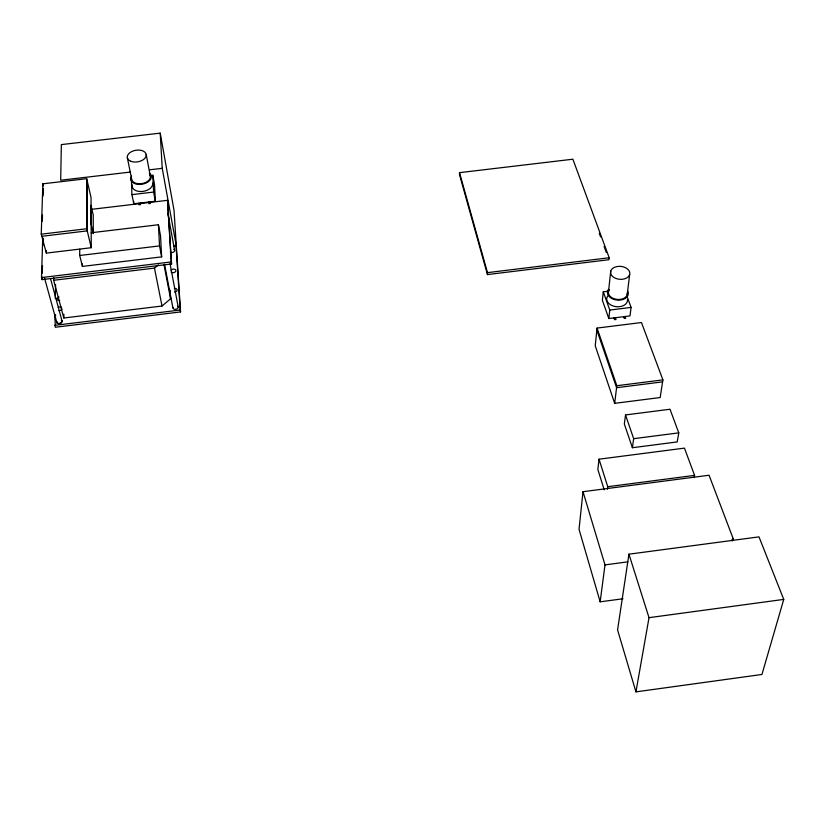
<?xml version="1.0" encoding="UTF-8"?>
<svg xmlns="http://www.w3.org/2000/svg" width="825" height="825" viewBox="0 0 825 825"><rect width="100%" height="100%" fill="white"/><g stroke="black" fill="none" stroke-linecap="round" stroke-linejoin="round"><path stroke-width="1.24" d="M91.204 232.753L158.431 224.74L160.514 235.692L161.648 256.874L82.407 266.413L82.407 263.897M82.407 266.413L79.705 255.482L79.726 249.202M459.515 172.652L459.504 174.58L487.441 274.581L608.963 259.7L609.18 257.751L572.88 159.204L459.515 172.652L487.493 272.642L487.441 274.581M170.053 290.06L170.558 298.815L162.02 306.023L63.824 318.007L63.886 314.222M173.539 246.345L176.096 246.046L176.437 247.954L180.551 311.922L55.265 327.257L54.945 315.181M55.296 298.629L55.584 284.635M55.419 319.626L55.523 314.531M63.824 318.007L53.666 280.283L53.728 277.757M46.344 253.1L41.25 234.166L42.848 183.82L86.687 178.685L91.049 197.577L91.255 247.717L46.344 253.1L46.417 250.573M42.292 221.182L42.498 214.892M43.086 196.01L43.323 188.461M90.75 209.426L167.516 200.331L171.59 263.969L42.054 279.603L41.498 277.571L42.714 238.002M42.054 279.603L42.137 277.045M42.25 273.219L42.488 265.557M43.096 245.138L43.292 238.755M597.063 328.082L595.227 345.768L614.666 403.343L660.165 397.537L662.908 379.871L641.468 322.534L597.063 328.082L616.822 385.729L614.666 403.343M608.231 291.184L603.271 291.802L602.374 300.279L608.819 318.532L630.022 315.892L631.094 307.405L627.289 297.165M732.518 540.932L733.095 538.436L709.057 475.231L583.007 491.7L579.026 529.299L600.157 601.827L623.019 598.754M608.541 291.287L610.737 271.147M608.819 318.532L609.768 310.056L603.271 291.802M694.134 477.654L694.578 475.375L684.451 448.13L599.033 459.195L597.847 469.477L604.209 489.782M627.206 294.649L629.671 274.488A9.652 6.476 5.2 0 0 616.976 266.558A9.652 6.476 5.2 0 0 613.955 277.478A9.652 6.476 5.2 0 0 629.671 274.488M607.417 489.266L607.736 486.709L599.033 459.195M600.157 601.827L605.003 564.898L583.007 491.7M625.536 414.934L624.339 423.998L632.393 447.717L677.201 441.932L678.779 432.867L670.003 409.241L625.536 414.934L633.662 438.683L632.393 447.717M628.939 554.183L617.574 629.929L635.941 691.866L761.949 674.468L783.75 599.404L758.99 536.869L628.939 554.183L649.017 617.667L635.941 691.866M731.6 540.519L733.095 538.436M53.666 280.283L154.471 268.104L158.39 264.897M649.017 617.667L783.75 599.404M605.003 564.898L627.846 561.846M607.736 486.709L694.578 475.375M633.662 438.683L678.779 432.867M616.822 385.729L662.908 379.871M662.599 381.862L616.584 387.709L596.857 330.062M609.768 310.056L631.094 307.405M54.739 325.359L180.201 310.014L180.551 311.922M487.493 272.642L609.18 257.751M79.705 255.482L159.534 245.912L161.648 256.874M173.766 246.108L176.303 245.798L174.023 210.334L160.215 133.134L61.349 144.602L60.689 180.232L130.505 172.054M41.498 277.571L171.208 261.927L171.59 263.969M131.361 177.798L131.928 194.628L133.794 203.785L155.368 201.228L154.512 184.429L152.78 175.282L150.263 175.581M41.25 234.166L86.728 228.752L86.687 178.685M41.828 236.29L87.233 230.876L87.182 180.799M149.542 169.816L162.236 168.331L176.303 245.798M131.928 194.628L153.625 192.06L155.368 201.228M599.249 233.258L600.569 236.858M604.106 246.479L606.313 252.491M625.082 316.511L625.732 318.295L624.298 318.471L623.648 316.687M615.378 317.718L616.017 319.502L614.573 319.677L613.934 317.893M44.519 277.942L56.77 322.472M50.593 278.798L61.988 320.863M42.848 183.82L43.405 185.945M86.728 228.752L91.255 247.717M127.318 157.647L131.722 179.386A9.446 5.878 -9.5 0 0 143.292 183.325A9.446 5.878 -9.5 0 0 149.727 174.725M154.471 268.104L162.02 306.023M164.526 264.258L172.879 307.797M164 264.681L170.558 298.815M146.19 154.409L150.325 176.158M170.032 263.587L178.221 307.137M167.826 213.201L174.653 250.449M176.096 246.046L180.201 310.014M167.516 200.331L171.208 261.927M160.215 133.134L162.236 168.331M158.431 224.74L159.534 245.912M152.78 175.282L153.625 192.06M150.346 201.826L150.418 203.466L148.954 203.641L148.882 201.991M140.467 202.991L140.528 204.641L139.064 204.806L139.002 203.167M133.712 201.372L133.794 203.785M174.539 250.016A2.588 1.712 -9.5 0 1 173.456 252.089A2.588 1.712 -9.5 0 1 170.342 252.192M173.828 249.336A2.588 1.712 -9.5 0 1 174.25 249.635M177.798 306.261A2.692 1.846 -10.1 0 1 176.003 309.262A2.692 1.846 -10.1 0 1 172.941 307.302M61.308 320.11A2.733 1.846 -13.8 0 1 61.566 322.472A2.733 1.846 -13.8 0 1 58.214 323.513A2.733 1.846 -13.8 0 1 56.791 321.502M62.092 308.942A2.712 1.815 -13.6 0 1 58.802 310.654M58.214 307.354A2.712 1.815 -13.6 0 1 61.432 307.251M59.668 300.465A2.692 1.784 -13.4 0 1 57.069 299.207A2.692 1.784 -13.4 0 1 59.049 296.979M171.002 270.28A2.63 1.753 -9.7 0 1 174.91 269.342A2.63 1.753 -9.7 0 1 175.065 272.044A2.63 1.753 -9.7 0 1 171.105 272.044M174.384 288.472A2.661 1.805 -9.9 0 1 177.138 289.957A2.661 1.805 -9.9 0 1 174.611 292.081M61.638 320.461A2.733 1.846 -13.8 0 1 59.606 323.503A2.733 1.846 -13.8 0 1 56.698 321.513M152.625 183.119A10.364 6.487 -9.5 0 1 142.251 191.483A10.364 6.487 -9.5 0 1 132.268 184.944M149.304 173.064A10.405 6.487 -9.5 0 1 148.521 181.541A10.405 6.487 -9.5 0 1 135.31 183.831A10.405 6.487 -9.5 0 1 131.577 176.117M627.495 299.558A10.447 7.147 5.5 0 1 615.172 306.529A10.447 7.147 5.5 0 1 607.736 295.979M627.732 291.101A10.498 7.147 5.4 0 1 617.286 300.114A10.498 7.147 5.4 0 1 608.458 289.389M627.34 292.957A9.518 6.476 5.4 0 1 616.1 299.279A9.518 6.476 5.4 0 1 609.324 289.719M93.318 233.578L91.08 224.039L91.008 205.353L93.215 214.882L93.318 233.578M130.866 161.287A9.57 5.868 -9.3 0 0 146.159 155.966A9.57 5.868 -9.3 0 0 133.268 150.913A9.57 5.868 -9.3 0 0 130.866 161.287"/></g></svg>
